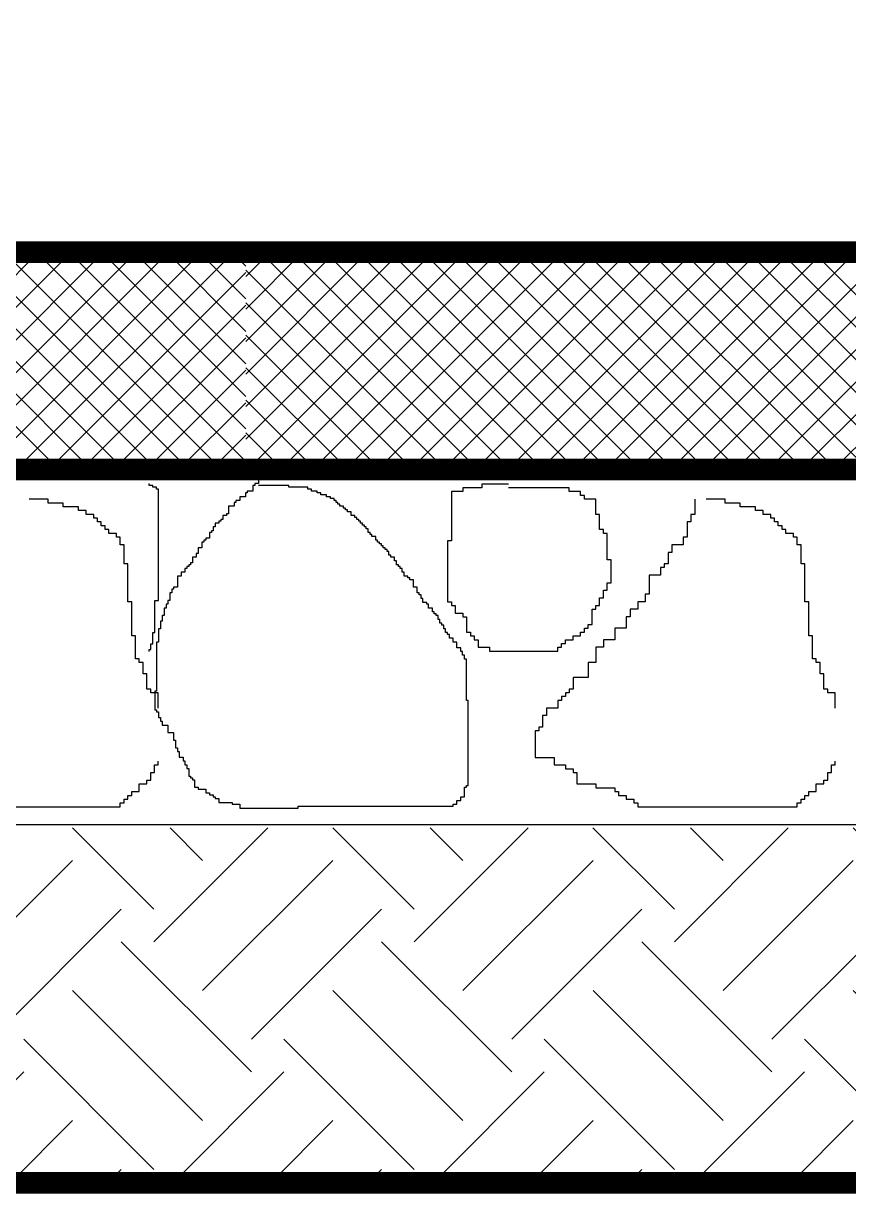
# Model space of a CAD drawing. Extents: x 250879 to 348495, y -51522 to -9360.
# Drawn here: x 280888.1 to 281002, y -30426.9 to -30265.4 of the extents above; entities that cross this region are included whole.
import ezdxf

# ---------------------------------------------------------------- set-up
doc = ezdxf.new("R2010")
doc.units = 0
doc.layers.add('AXIS', color=1, linetype='CONTINUOUS')
doc.layers.add('WALL', color=7, linetype='CONTINUOUS')
doc.layers.add('int fram for glaz& landscap obj.', color=252, linetype='CONTINUOUS', lineweight=15)
doc.layers.add('VIS', color=8, linetype='CONTINUOUS', lineweight=18)

msp = doc.modelspace()

# ---------------------------------------------------------------- hatches: boundary and pattern name
at = {"layer": 'AXIS'}
h = msp.add_hatch(dxfattribs=at)
h.set_pattern_fill('ANSI37', color=256, style=0)
h.set_pattern_definition([(45, (10887.426, 0), (-2.24506403, 2.24506403), []), (135, (10887.426, 0), (-2.24506403, -2.24506403), [])])
h.paths.add_polyline_path([(280905.42095, -29687.00774), (280869.5634, -29687.00774), (280869.5634, -29691.00774), (280839.5634, -29691.00774), (280839.5634, -29708.00774), (280809.5634, -29708.00774), (280809.5634, -29725.00774), (280779.5634, -29725.00774), (280779.5634, -29742.00774), (280749.5634, -29742.00774), (280749.5634, -29753.92907), (280785.19062, -29753.92907)])
h.paths.add_polyline_path([(280772.47313, -29761.00774), (280752.47313, -29761.00774), (280752.47313, -29977.00774), (280772.47313, -29977.00774)])
h.paths.add_polyline_path([(280772.47313, -29977.00774), (280752.47313, -29977.00774), (280752.47313, -30007.00774), (280772.47313, -30007.00774)])
h.paths.add_polyline_path([(280772.47313, -30007.00774), (280752.47313, -30007.00774), (280752.47313, -30297.00774), (280772.47313, -30297.00774)])
h.paths.add_polyline_path([(280918.80191, -30297.00774), (280752.47313, -30297.00774), (280752.47313, -30327.00774), (280918.80191, -30327.00774)])
h = msp.add_hatch(dxfattribs=at)
h.set_pattern_fill('ANSI37', color=256, style=0)
h.set_pattern_definition([(45, (10887.426, -3880), (-2.24506403, 2.24506403), []), (135, (10887.426, -3880), (-2.24506403, -2.24506403), [])])
h.paths.add_polyline_path([(280918.80191, -30297.00774), (280918.80191, -30327.00774), (283913.00858, -30327.00774), (283913.00858, -30297.00774)])
at = {"layer": 'int fram for glaz& landscap obj.'}
h = msp.add_hatch(dxfattribs=at)
h.set_pattern_fill('EARTH', color=256, scale=4, angle=45, style=0)
h.set_pattern_definition([(45, (-4472.986, -9786.993), (4e-15, 35.9210245), [25.4, -25.4]), (45, (-4479.72, -9780.258), (4e-15, 35.9210245), [25.4, -25.4]), (45, (-4486.456, -9773.523), (4e-15, 35.9210245), [25.4, -25.4]), (135, (-4486.456, -9769.033), (-35.9210245, 4e-15), [25.4, -25.4]), (135, (-4479.72, -9762.297), (-35.9210245, 4e-15), [25.4, -25.4]), (135, (-4472.986, -9755.562), (-35.9210245, 4e-15), [25.4, -25.4])])
h.paths.add_polyline_path([(281359.1188, -30376.4393), (280918.64192, -30376.4393), (280918.64192, -30425.43117), (281359.1188, -30425.43117)])
h.paths.add_polyline_path([(281696.70956, -30425.43117), (281696.70956, -30376.4393), (281359.1188, -30376.4393), (281359.1188, -30425.43117)])
edge = h.paths.add_edge_path()
edge.add_line((280702.69282, -30326.4393), (280726.23014, -30425.43117))
edge.add_line((280726.23014, -30425.43117), (280918.64192, -30425.43117))
edge.add_line((280918.64192, -30425.43117), (280918.64192, -30376.4393))
edge.add_line((280918.64192, -30376.4393), (280768.64192, -30376.4393))
edge.add_line((280768.64192, -30376.4393), (280768.64192, -30408.49508))
edge.add_line((280768.64192, -30408.49508), (280748.64192, -30408.49508))
edge.add_line((280748.64192, -30408.49508), (280748.64192, -30345.52763))
edge.add_arc((280733.05095, -30345.52763), 15.59098, -344.7979301, 0, ccw=False)
edge.add_line((280748.09635, -30341.4393), (280748.64192, -30341.4393))
edge.add_line((280748.64192, -30341.4393), (280748.64192, -30326.4393))
edge.add_line((280748.64192, -30326.4393), (280702.69282, -30326.4393))

# ---------------------------------------------------------------- linework, layer by layer
at = {"layer": 'VIS', "ltscale": 0.0001}
msp.add_line((280450.27447, -30297.00774), (284658.39662, -30297.00774), dxfattribs=at)
at = {"layer": 'WALL', "linetype": 'Continuous'}
for p, q in [((280921.34835, -30328.40736), (280920.5663, -30328.40736)), ((280920.5663, -30328.40736), (280920.5663, -30328.9283)), ((280921.87035, -30328.14689), (280921.34835, -30328.14689)), ((280921.34835, -30328.14689), (280921.34835, -30328.40736)), ((280905.4454, -30329.18877), (280905.4454, -30328.9283)), ((280905.96645, -30329.18877), (280905.4454, -30329.18877)), ((280905.96645, -30329.44924), (280905.96645, -30329.18877)), ((280906.48845, -30329.44924), (280905.96645, -30329.44924)), ((280906.48845, -30329.70971), (280906.48845, -30329.44924)), ((280906.74946, -30329.70971), (280906.48845, -30329.70971)), ((280906.74946, -30345.07498), (280906.74946, -30329.70971)), ((280919.0022, -30330.23016), (280918.7412, -30330.23016)), ((280918.7412, -30330.23016), (280918.7412, -30330.7511)), ((280919.78425, -30329.97018), (280919.0022, -30329.97018)), ((280919.0022, -30329.97018), (280919.0022, -30330.23016)), ((280920.04525, -30329.18877), (280919.78425, -30329.18877)), ((280919.78425, -30329.18877), (280919.78425, -30329.97018)), ((280920.5663, -30328.9283), (280920.04525, -30328.9283)), ((280920.04525, -30328.9283), (280920.04525, -30329.18877)), ((280924.73755, -30329.18877), (280920.5663, -30329.18877)), ((280924.73755, -30329.44924), (280924.73755, -30329.18877)), ((280927.3447, -30329.44924), (280924.73755, -30329.44924)), ((280927.3447, -30329.70971), (280927.3447, -30329.44924)), ((280927.8667, -30329.70971), (280927.3447, -30329.70971)), ((280927.8667, -30329.97018), (280927.8667, -30329.70971)), ((280928.64875, -30329.97018), (280927.8667, -30329.97018)), ((280928.64875, -30330.23016), (280928.64875, -30329.97018)), ((280929.1698, -30330.23016), (280928.64875, -30330.23016)), ((280929.1698, -30330.49063), (280929.1698, -30330.23016)), ((280929.95185, -30330.49063), (280929.1698, -30330.49063)), ((280929.95185, -30330.7511), (280929.95185, -30330.49063)), ((280948.75557, -30330.04197), (280947.18092, -30330.04197)), ((280947.18092, -30330.04197), (280947.18092, -30336.85443)), ((280951.37808, -30329.51763), (280948.75557, -30329.51763)), ((280948.75557, -30329.51763), (280948.75557, -30330.04197)), ((280955.05035, -30328.99378), (280951.37808, -30328.99378)), ((280951.37808, -30328.99378), (280951.37808, -30329.51763)), ((280963.4437, -30329.51763), (280955.05035, -30329.51763)), ((280963.4437, -30330.04197), (280963.4437, -30329.51763)), ((280965.0174, -30330.04197), (280963.4437, -30330.04197)), ((280965.0174, -30330.56582), (280965.0174, -30330.04197)), ((280891.5108, -30331.08966), (280888.88734, -30331.08966)), ((280891.5108, -30331.614), (280891.5108, -30331.08966)), ((280893.60938, -30331.614), (280891.5108, -30331.614)), ((280893.60938, -30332.13785), (280893.60938, -30331.614)), ((280917.1771, -30332.05345), (280916.39505, -30332.05345)), ((280916.39505, -30332.05345), (280916.39505, -30333.09533)), ((280917.4381, -30331.53251), (280917.1771, -30331.53251)), ((280917.1771, -30331.53251), (280917.1771, -30332.05345)), ((280917.95915, -30331.27204), (280917.4381, -30331.27204)), ((280917.4381, -30331.27204), (280917.4381, -30331.53251)), ((280918.7412, -30330.7511), (280917.95915, -30330.7511)), ((280917.95915, -30330.7511), (280917.95915, -30331.27204)), ((280930.47385, -30330.7511), (280929.95185, -30330.7511)), ((280930.47385, -30331.01157), (280930.47385, -30330.7511)), ((280930.9949, -30331.01157), (280930.47385, -30331.01157)), ((280930.9949, -30331.27204), (280930.9949, -30331.01157)), ((280931.2559, -30331.27204), (280930.9949, -30331.27204)), ((280931.2559, -30331.53251), (280931.2559, -30331.27204)), ((280931.51691, -30331.53251), (280931.2559, -30331.53251)), ((280931.51691, -30331.79298), (280931.51691, -30331.53251)), ((280931.77695, -30331.79298), (280931.51691, -30331.79298)), ((280931.77695, -30332.05345), (280931.77695, -30331.79298)), ((280932.29896, -30332.05345), (280931.77695, -30332.05345)), ((280932.29896, -30332.31392), (280932.29896, -30332.05345)), ((280965.54228, -30330.56582), (280965.0174, -30330.56582)), ((280965.54228, -30331.08966), (280965.54228, -30330.56582)), ((280967.11598, -30331.08966), (280965.54228, -30331.08966)), ((280967.11598, -30333.18603), (280967.11598, -30331.08966)), ((280980.7553, -30331.08966), (280980.7553, -30333.18603)), ((280984.95246, -30331.08966), (280982.32899, -30331.08966)), ((280984.95246, -30331.614), (280984.95246, -30331.08966)), ((280987.05103, -30331.614), (280984.95246, -30331.614)), ((280987.05103, -30332.13785), (280987.05103, -30331.614)), ((280895.70796, -30332.13785), (280893.60938, -30332.13785)), ((280895.70796, -30332.66218), (280895.70796, -30332.13785)), ((280896.75677, -30332.66218), (280895.70796, -30332.66218)), ((280896.75677, -30333.18603), (280896.75677, -30332.66218)), ((280897.80557, -30333.18603), (280896.75677, -30333.18603)), ((280897.80557, -30333.70988), (280897.80557, -30333.18603)), ((280898.33046, -30333.70988), (280897.80557, -30333.70988)), ((280898.33046, -30334.23422), (280898.33046, -30333.70988)), ((280916.13501, -30333.3558), (280915.613, -30333.3558)), ((280915.613, -30333.3558), (280915.613, -30333.87625)), ((280916.39505, -30333.09533), (280916.13501, -30333.09533)), ((280916.13501, -30333.09533), (280916.13501, -30333.3558)), ((280932.559, -30332.31392), (280932.29896, -30332.31392)), ((280932.559, -30332.57439), (280932.559, -30332.31392)), ((280932.82, -30332.57439), (280932.559, -30332.57439)), ((280932.82, -30332.83486), (280932.82, -30332.57439)), ((280933.34105, -30332.83486), (280932.82, -30332.83486)), ((280933.34105, -30333.3558), (280933.34105, -30332.83486)), ((280933.86305, -30333.3558), (280933.34105, -30333.3558)), ((280933.86305, -30333.61578), (280933.86305, -30333.3558)), ((280934.12406, -30333.61578), (280933.86305, -30333.61578)), ((280934.12406, -30333.87625), (280934.12406, -30333.61578)), ((280967.64086, -30333.18603), (280967.11598, -30333.18603)), ((280967.64086, -30335.2824), (280967.64086, -30333.18603)), ((280980.7553, -30333.18603), (280980.23137, -30333.18603)), ((280980.23137, -30333.18603), (280980.23137, -30334.23422)), ((280989.14961, -30332.13785), (280987.05103, -30332.13785)), ((280989.14961, -30332.66218), (280989.14961, -30332.13785)), ((280990.19842, -30332.66218), (280989.14961, -30332.66218)), ((280990.19842, -30333.18603), (280990.19842, -30332.66218)), ((280991.24723, -30333.18603), (280990.19842, -30333.18603)), ((280991.24723, -30333.70988), (280991.24723, -30333.18603)), ((280991.77212, -30333.70988), (280991.24723, -30333.70988)), ((280991.77212, -30334.23422), (280991.77212, -30333.70988)), ((280898.85534, -30334.23422), (280898.33046, -30334.23422)), ((280898.85534, -30334.75806), (280898.85534, -30334.23422)), ((280899.37927, -30334.75806), (280898.85534, -30334.75806)), ((280899.37927, -30335.2824), (280899.37927, -30334.75806)), ((280899.90415, -30335.2824), (280899.37927, -30335.2824)), ((280899.90415, -30335.80625), (280899.90415, -30335.2824)), ((280914.56995, -30334.91813), (280914.3099, -30334.91813)), ((280914.3099, -30334.91813), (280914.3099, -30335.43907)), ((280915.09195, -30334.39719), (280914.56995, -30334.39719)), ((280914.56995, -30334.39719), (280914.56995, -30334.91813)), ((280915.352, -30334.13672), (280915.09195, -30334.13672)), ((280915.09195, -30334.13672), (280915.09195, -30334.39719)), ((280915.613, -30333.87625), (280915.352, -30333.87625)), ((280915.352, -30333.87625), (280915.352, -30334.13672)), ((280934.3841, -30333.87625), (280934.12406, -30333.87625)), ((280934.3841, -30334.13672), (280934.3841, -30333.87625)), ((280934.6451, -30334.13672), (280934.3841, -30334.13672)), ((280934.6451, -30334.39719), (280934.6451, -30334.13672)), ((280934.90611, -30334.39719), (280934.6451, -30334.39719)), ((280934.90611, -30334.65766), (280934.90611, -30334.39719)), ((280935.16615, -30334.65766), (280934.90611, -30334.65766)), ((280935.16615, -30334.91813), (280935.16615, -30334.65766)), ((280935.42715, -30334.91813), (280935.16615, -30334.91813)), ((280935.42715, -30335.1786), (280935.42715, -30334.91813)), ((280935.68815, -30335.1786), (280935.42715, -30335.1786)), ((280935.68815, -30335.69954), (280935.68815, -30335.1786)), ((280968.16575, -30335.2824), (280967.64086, -30335.2824)), ((280968.16575, -30335.80625), (280968.16575, -30335.2824)), ((280980.23137, -30334.23422), (280979.70649, -30334.23422)), ((280979.70649, -30334.23422), (280979.70649, -30336.3301)), ((280992.297, -30334.23422), (280991.77212, -30334.23422)), ((280992.297, -30334.75806), (280992.297, -30334.23422)), ((280992.82093, -30334.75806), (280992.297, -30334.75806)), ((280992.82093, -30335.2824), (280992.82093, -30334.75806)), ((280993.34581, -30335.2824), (280992.82093, -30335.2824)), ((280993.34581, -30335.80625), (280993.34581, -30335.2824)), ((280900.95392, -30335.80625), (280899.90415, -30335.80625)), ((280900.95392, -30336.3301), (280900.95392, -30335.80625)), ((280901.47785, -30336.3301), (280900.95392, -30336.3301)), ((280901.47785, -30337.37828), (280901.47785, -30336.3301)), ((280913.26685, -30336.74142), (280913.00585, -30336.74142)), ((280913.00585, -30336.74142), (280913.00585, -30337.0014)), ((280913.7879, -30336.48095), (280913.26685, -30336.48095)), ((280913.26685, -30336.48095), (280913.26685, -30336.74142)), ((280914.0489, -30335.69954), (280913.7879, -30335.69954)), ((280913.7879, -30335.69954), (280913.7879, -30336.48095)), ((280914.3099, -30335.43907), (280914.0489, -30335.43907)), ((280914.0489, -30335.43907), (280914.0489, -30335.69954)), ((280935.9482, -30335.69954), (280935.68815, -30335.69954)), ((280935.9482, -30335.96001), (280935.9482, -30335.69954)), ((280936.2092, -30335.96001), (280935.9482, -30335.96001)), ((280936.2092, -30336.22048), (280936.2092, -30335.96001)), ((280936.73025, -30336.22048), (280936.2092, -30336.22048)), ((280936.73025, -30336.74142), (280936.73025, -30336.22048)), ((280936.99125, -30336.74142), (280936.73025, -30336.74142)), ((280936.99125, -30337.0014), (280936.99125, -30336.74142)), ((280947.18092, -30336.85443), (280946.65699, -30336.85443)), ((280946.65699, -30336.85443), (280946.65699, -30345.23893)), ((280968.68967, -30335.80625), (280968.16575, -30335.80625)), ((280968.68967, -30339.47465), (280968.68967, -30335.80625)), ((280979.70649, -30336.3301), (280979.1816, -30336.3301)), ((280979.1816, -30336.3301), (280979.1816, -30337.37828)), ((280994.39558, -30335.80625), (280993.34581, -30335.80625)), ((280994.39558, -30336.3301), (280994.39558, -30335.80625)), ((280994.91951, -30336.3301), (280994.39558, -30336.3301)), ((280994.91951, -30337.37828), (280994.91951, -30336.3301)), ((280902.00273, -30337.37828), (280901.47785, -30337.37828)), ((280902.00273, -30339.9985), (280902.00273, -30337.37828)), ((280912.2238, -30338.56422), (280911.9628, -30338.56422)), ((280911.9628, -30338.56422), (280911.9628, -30339.08516)), ((280912.74485, -30337.78281), (280912.2238, -30337.78281)), ((280912.2238, -30337.78281), (280912.2238, -30338.56422)), ((280913.00585, -30337.0014), (280912.74485, -30337.0014)), ((280912.74485, -30337.0014), (280912.74485, -30337.78281)), ((280937.25225, -30337.0014), (280936.99125, -30337.0014)), ((280937.25225, -30337.26187), (280937.25225, -30337.0014)), ((280937.51326, -30337.26187), (280937.25225, -30337.26187)), ((280937.51326, -30337.52234), (280937.51326, -30337.26187)), ((280937.7733, -30337.52234), (280937.51326, -30337.52234)), ((280937.7733, -30337.78281), (280937.7733, -30337.52234)), ((280938.0343, -30337.78281), (280937.7733, -30337.78281)), ((280938.0343, -30338.04328), (280938.0343, -30337.78281)), ((280938.29531, -30338.04328), (280938.0343, -30338.04328)), ((280938.29531, -30338.30375), (280938.29531, -30338.04328)), ((280938.55535, -30338.30375), (280938.29531, -30338.30375)), ((280938.55535, -30338.82469), (280938.55535, -30338.30375)), ((280977.60791, -30338.42646), (280977.08303, -30338.42646)), ((280977.08303, -30338.42646), (280977.08303, -30339.9985)), ((280979.1816, -30337.37828), (280977.60791, -30337.37828)), ((280977.60791, -30337.37828), (280977.60791, -30338.42646)), ((280995.44439, -30337.37828), (280994.91951, -30337.37828)), ((280995.44439, -30339.9985), (280995.44439, -30337.37828)), ((280902.52762, -30339.9985), (280902.00273, -30339.9985)), ((280902.52762, -30345.23893), (280902.52762, -30339.9985)), ((280911.18075, -30340.12703), (280910.92071, -30340.12703)), ((280910.92071, -30340.12703), (280910.92071, -30340.38702)), ((280911.44175, -30339.86656), (280911.18075, -30339.86656)), ((280911.18075, -30339.86656), (280911.18075, -30340.12703)), ((280911.9628, -30339.08516), (280911.44175, -30339.08516)), ((280911.44175, -30339.08516), (280911.44175, -30339.86656)), ((280938.81635, -30338.82469), (280938.55535, -30338.82469)), ((280938.81635, -30339.08516), (280938.81635, -30338.82469)), ((280939.3374, -30339.08516), (280938.81635, -30339.08516)), ((280939.3374, -30339.6061), (280939.3374, -30339.08516)), ((280939.5984, -30339.6061), (280939.3374, -30339.6061)), ((280939.5984, -30340.12703), (280939.5984, -30339.6061)), ((280939.8594, -30340.12703), (280939.5984, -30340.12703)), ((280939.8594, -30340.38702), (280939.8594, -30340.12703)), ((280969.21456, -30339.47465), (280968.68967, -30339.47465)), ((280969.21456, -30342.61871), (280969.21456, -30339.47465)), ((280977.08303, -30339.9985), (280976.5591, -30339.9985)), ((280976.5591, -30339.9985), (280976.5591, -30340.52235)), ((280995.96927, -30339.9985), (280995.44439, -30339.9985)), ((280995.96927, -30345.23893), (280995.96927, -30339.9985)), ((280909.87765, -30341.68937), (280909.35565, -30341.68937)), ((280909.35565, -30341.68937), (280909.35565, -30343.25218)), ((280910.3987, -30341.16843), (280909.87765, -30341.16843)), ((280909.87765, -30341.16843), (280909.87765, -30341.68937)), ((280910.6597, -30340.64749), (280910.3987, -30340.64749)), ((280910.3987, -30340.64749), (280910.3987, -30341.16843)), ((280910.92071, -30340.38702), (280910.6597, -30340.38702)), ((280910.6597, -30340.38702), (280910.6597, -30340.64749)), ((280940.12041, -30340.38702), (280939.8594, -30340.38702)), ((280940.12041, -30340.64749), (280940.12041, -30340.38702)), ((280940.38045, -30340.64749), (280940.12041, -30340.64749)), ((280940.38045, -30341.16843), (280940.38045, -30340.64749)), ((280940.64145, -30341.16843), (280940.38045, -30341.16843)), ((280940.64145, -30341.68937), (280940.64145, -30341.16843)), ((280941.1625, -30341.68937), (280940.64145, -30341.68937)), ((280941.1625, -30341.94984), (280941.1625, -30341.68937)), ((280976.03422, -30341.57053), (280974.46052, -30341.57053)), ((280974.46052, -30341.57053), (280974.46052, -30344.19075)), ((280976.5591, -30340.52235), (280976.03422, -30340.52235)), ((280976.03422, -30340.52235), (280976.03422, -30341.57053)), ((280909.35565, -30343.25218), (280908.8346, -30343.25218)), ((280908.8346, -30343.25218), (280908.8346, -30343.51265)), ((280941.4235, -30341.94984), (280941.1625, -30341.94984)), ((280941.4235, -30342.2103), (280941.4235, -30341.94984)), ((280941.94455, -30342.2103), (280941.4235, -30342.2103)), ((280941.94455, -30343.25218), (280941.94455, -30342.2103)), ((280942.46655, -30343.25218), (280941.94455, -30343.25218)), ((280942.46655, -30344.03311), (280942.46655, -30343.25218)), ((280968.68967, -30343.6669), (280968.68967, -30342.61871)), ((280968.68967, -30342.61871), (280969.21456, -30342.61871)), ((280908.5736, -30344.03311), (280908.31355, -30344.03311)), ((280908.31355, -30344.03311), (280908.31355, -30345.07498)), ((280908.8346, -30343.51265), (280908.5736, -30343.51265)), ((280908.5736, -30343.51265), (280908.5736, -30344.03311)), ((280942.7266, -30344.03311), (280942.46655, -30344.03311)), ((280942.7266, -30344.29358), (280942.7266, -30344.03311)), ((280942.9876, -30344.29358), (280942.7266, -30344.29358)), ((280942.9876, -30344.81451), (280942.9876, -30344.29358)), ((280943.2486, -30344.81451), (280942.9876, -30344.81451)), ((280943.2486, -30345.33545), (280943.2486, -30344.81451)), ((280967.64086, -30345.76278), (280967.64086, -30344.7146)), ((280967.64086, -30344.7146), (280968.16575, -30344.7146)), ((280968.16575, -30344.7146), (280968.16575, -30343.6669)), ((280968.16575, -30343.6669), (280968.68967, -30343.6669)), ((280974.46052, -30344.19075), (280973.93564, -30344.19075)), ((280973.93564, -30344.19075), (280973.93564, -30345.23893)), ((280903.05154, -30345.23893), (280902.52762, -30345.23893)), ((280903.05154, -30349.95503), (280903.05154, -30345.23893)), ((280906.22745, -30349.50248), (280906.22745, -30345.07498)), ((280906.22745, -30345.07498), (280906.74946, -30345.07498)), ((280907.79155, -30346.11686), (280907.53151, -30346.11686)), ((280907.53151, -30346.11686), (280907.53151, -30347.15825)), ((280908.05255, -30345.59592), (280907.79155, -30345.59592)), ((280907.79155, -30345.59592), (280907.79155, -30346.11686)), ((280908.31355, -30345.07498), (280908.05255, -30345.07498)), ((280908.05255, -30345.07498), (280908.05255, -30345.59592)), ((280943.76965, -30345.33545), (280943.2486, -30345.33545)), ((280943.76965, -30345.59592), (280943.76965, -30345.33545)), ((280944.03065, -30345.59592), (280943.76965, -30345.59592)), ((280944.03065, -30346.11686), (280944.03065, -30345.59592)), ((280944.5517, -30346.11686), (280944.03065, -30346.11686)), ((280944.5517, -30346.6378), (280944.5517, -30346.11686)), ((280944.8127, -30346.6378), (280944.5517, -30346.6378)), ((280944.8127, -30346.89779), (280944.8127, -30346.6378)), ((280946.65699, -30345.23893), (280947.18092, -30345.23893)), ((280947.18092, -30345.23893), (280947.18092, -30345.76278)), ((280947.18092, -30345.76278), (280947.7058, -30345.76278)), ((280947.7058, -30345.76278), (280947.7058, -30346.81096)), ((280966.59109, -30348.38299), (280966.59109, -30346.28711)), ((280966.59109, -30346.28711), (280967.11598, -30346.28711)), ((280967.11598, -30346.28711), (280967.11598, -30345.76278)), ((280967.11598, -30345.76278), (280967.64086, -30345.76278)), ((280972.88683, -30346.28711), (280971.83706, -30346.28711)), ((280971.83706, -30346.28711), (280971.83706, -30347.33481)), ((280973.93564, -30345.23893), (280972.88683, -30345.23893)), ((280972.88683, -30345.23893), (280972.88683, -30346.28711)), ((280996.4932, -30345.23893), (280995.96927, -30345.23893)), ((280996.4932, -30349.95503), (280996.4932, -30345.23893)), ((280907.2705, -30347.93966), (280907.0095, -30347.93966)), ((280907.0095, -30347.93966), (280907.0095, -30348.98154)), ((280907.53151, -30347.15825), (280907.2705, -30347.15825)), ((280907.2705, -30347.15825), (280907.2705, -30347.93966)), ((280945.0737, -30346.89779), (280944.8127, -30346.89779)), ((280945.0737, -30347.15825), (280945.0737, -30346.89779)), ((280945.33375, -30347.15825), (280945.0737, -30347.15825)), ((280945.33375, -30347.67919), (280945.33375, -30347.15825)), ((280945.59475, -30347.67919), (280945.33375, -30347.67919)), ((280945.59475, -30348.20013), (280945.59475, -30347.67919)), ((280945.85575, -30348.20013), (280945.59475, -30348.20013)), ((280945.85575, -30348.4606), (280945.85575, -30348.20013)), ((280947.7058, -30346.81096), (280948.75557, -30346.81096)), ((280948.75557, -30346.81096), (280948.75557, -30347.33481)), ((280948.75557, -30347.33481), (280949.2795, -30347.33481)), ((280949.2795, -30347.33481), (280949.2795, -30349.43118)), ((280971.83706, -30347.33481), (280971.31313, -30347.33481)), ((280971.31313, -30347.33481), (280971.31313, -30348.90733)), ((280905.96645, -30351.06481), (280905.96645, -30349.50248)), ((280905.96645, -30349.50248), (280906.22745, -30349.50248)), ((280907.0095, -30348.98154), (280906.74946, -30348.98154)), ((280906.74946, -30348.98154), (280906.74946, -30350.80434)), ((280946.11676, -30348.4606), (280945.85575, -30348.4606)), ((280946.11676, -30348.98154), (280946.11676, -30348.4606)), ((280946.3768, -30348.98154), (280946.11676, -30348.98154)), ((280946.3768, -30349.50248), (280946.3768, -30348.98154)), ((280946.6378, -30349.50248), (280946.3768, -30349.50248)), ((280946.6378, -30349.76295), (280946.6378, -30349.50248)), ((280946.89881, -30349.76295), (280946.6378, -30349.76295)), ((280946.89881, -30350.2834), (280946.89881, -30349.76295)), ((280949.2795, -30349.43118), (280949.80438, -30349.43118)), ((280949.80438, -30349.43118), (280949.80438, -30349.95503)), ((280965.0174, -30349.95503), (280965.0174, -30349.43118)), ((280965.0174, -30349.43118), (280965.54228, -30349.43118)), ((280965.54228, -30349.43118), (280965.54228, -30348.90733)), ((280965.54228, -30348.90733), (280966.06717, -30348.90733)), ((280966.06717, -30348.90733), (280966.06717, -30348.38299)), ((280966.06717, -30348.38299), (280966.59109, -30348.38299)), ((280971.31313, -30348.90733), (280969.73944, -30348.90733)), ((280969.73944, -30348.90733), (280969.73944, -30350.47936)), ((280903.57643, -30349.95503), (280903.05154, -30349.95503)), ((280903.57643, -30353.09958), (280903.57643, -30349.95503)), ((280905.7064, -30351.84622), (280905.7064, -30351.06481)), ((280905.7064, -30351.06481), (280905.96645, -30351.06481)), ((280906.74946, -30350.80434), (280906.48845, -30350.80434)), ((280906.48845, -30350.80434), (280906.48845, -30357.57558)), ((280947.41985, -30350.2834), (280946.89881, -30350.2834)), ((280947.41985, -30350.80434), (280947.41985, -30350.2834)), ((280947.9409, -30350.80434), (280947.41985, -30350.80434)), ((280947.9409, -30351.58575), (280947.9409, -30350.80434)), ((280949.80438, -30349.95503), (280950.32927, -30349.95503)), ((280950.32927, -30349.95503), (280950.32927, -30350.47936)), ((280950.32927, -30350.47936), (280950.85319, -30350.47936)), ((280950.85319, -30350.47936), (280950.85319, -30351.52706)), ((280962.39489, -30351.52706), (280962.39489, -30351.00321)), ((280962.39489, -30351.00321), (280962.91978, -30351.00321)), ((280962.91978, -30351.00321), (280962.91978, -30350.47936)), ((280962.91978, -30350.47936), (280963.96859, -30350.47936)), ((280963.96859, -30350.47936), (280963.96859, -30349.95503)), ((280963.96859, -30349.95503), (280965.0174, -30349.95503)), ((280969.73944, -30350.47936), (280968.16575, -30350.47936)), ((280968.16575, -30350.47936), (280968.16575, -30351.52706)), ((280997.01808, -30349.95503), (280996.4932, -30349.95503)), ((280997.01808, -30353.09958), (280997.01808, -30349.95503)), ((280904.10131, -30353.09958), (280903.57643, -30353.09958)), ((280904.10131, -30353.62343), (280904.10131, -30353.09958)), ((280905.4454, -30352.10669), (280905.4454, -30351.84622)), ((280905.4454, -30351.84622), (280905.7064, -30351.84622)), ((280948.4629, -30351.58575), (280947.9409, -30351.58575)), ((280948.4629, -30352.10669), (280948.4629, -30351.58575)), ((280948.72295, -30352.10669), (280948.4629, -30352.10669)), ((280948.72295, -30352.62763), (280948.72295, -30352.10669)), ((280948.98395, -30352.62763), (280948.72295, -30352.62763)), ((280948.98395, -30353.14857), (280948.98395, -30352.62763)), ((280950.85319, -30351.52706), (280952.42785, -30351.52706)), ((280952.42785, -30351.52706), (280952.42785, -30352.05139)), ((280952.42785, -30352.05139), (280961.87001, -30352.05139)), ((280961.87001, -30352.05139), (280961.87001, -30351.52706)), ((280961.87001, -30351.52706), (280962.39489, -30351.52706)), ((280968.16575, -30351.52706), (280967.11598, -30351.52706)), ((280967.11598, -30351.52706), (280967.11598, -30353.62343)), ((280997.54297, -30353.09958), (280997.01808, -30353.09958)), ((280997.54297, -30353.62343), (280997.54297, -30353.09958)), ((280904.62524, -30353.62343), (280904.10131, -30353.62343)), ((280904.62524, -30355.19546), (280904.62524, -30353.62343)), ((280949.24495, -30353.14857), (280948.98395, -30353.14857)), ((280949.24495, -30358.87793), (280949.24495, -30353.14857)), ((280967.11598, -30353.62343), (280966.06717, -30353.62343)), ((280966.06717, -30353.62343), (280966.06717, -30355.71979)), ((280998.06689, -30353.62343), (280997.54297, -30353.62343)), ((280998.06689, -30355.19546), (280998.06689, -30353.62343)), ((280905.15012, -30355.19546), (280904.62524, -30355.19546)), ((280905.15012, -30357.29183), (280905.15012, -30355.19546)), ((280966.06717, -30355.71979), (280963.96859, -30355.71979)), ((280963.96859, -30355.71979), (280963.96859, -30357.29183)), ((280998.59178, -30355.19546), (280998.06689, -30355.19546)), ((280998.59178, -30357.29183), (280998.59178, -30355.19546)), ((280905.675, -30357.29183), (280905.15012, -30357.29183)), ((280905.675, -30357.81568), (280905.675, -30357.29183)), ((280906.72381, -30357.81568), (280905.675, -30357.81568)), ((280906.48845, -30357.57558), (280906.22745, -30357.57558)), ((280906.22745, -30357.57558), (280906.22745, -30360.18027)), ((280906.72381, -30359.91204), (280906.72381, -30357.81568)), ((280963.4437, -30357.81568), (280962.91978, -30357.81568)), ((280962.91978, -30357.81568), (280962.91978, -30358.33953)), ((280963.96859, -30357.29183), (280963.4437, -30357.29183)), ((280963.4437, -30357.29183), (280963.4437, -30357.81568)), ((280999.11666, -30357.29183), (280998.59178, -30357.29183)), ((280999.11666, -30357.81568), (280999.11666, -30357.29183)), ((281000.16547, -30357.81568), (280999.11666, -30357.81568)), ((281000.16547, -30359.91204), (281000.16547, -30357.81568)), ((280949.50596, -30358.87793), (280949.24495, -30358.87793)), ((280949.50596, -30370.59711), (280949.50596, -30358.87793)), ((280962.39489, -30358.86386), (280961.87001, -30358.86386)), ((280961.87001, -30358.86386), (280961.87001, -30359.91204)), ((280962.91978, -30358.33953), (280962.39489, -30358.33953)), ((280962.39489, -30358.33953), (280962.39489, -30358.86386)), ((280906.22745, -30360.18027), (280906.48845, -30360.18027)), ((280906.48845, -30360.18027), (280906.48845, -30360.44026)), ((280906.48845, -30360.44026), (280906.74946, -30360.44026)), ((280906.74946, -30360.44026), (280906.74946, -30361.22167)), ((280960.29632, -30360.95974), (280959.77143, -30360.95974)), ((280959.77143, -30360.95974), (280959.77143, -30362.53226)), ((280961.87001, -30359.91204), (280960.29632, -30359.91204)), ((280960.29632, -30359.91204), (280960.29632, -30360.95974)), ((280906.74946, -30361.22167), (280907.0095, -30361.22167)), ((280907.0095, -30361.22167), (280907.0095, -30361.74261)), ((280907.0095, -30361.74261), (280907.2705, -30361.74261)), ((280907.2705, -30361.74261), (280907.2705, -30362.26354)), ((280907.2705, -30362.26354), (280908.05255, -30362.26354)), ((280908.05255, -30362.26354), (280908.05255, -30363.30542)), ((280959.77143, -30362.53226), (280959.24751, -30362.53226)), ((280959.24751, -30362.53226), (280959.24751, -30363.05611)), ((280908.05255, -30363.30542), (280908.8346, -30363.30542)), ((280908.8346, -30363.30542), (280908.8346, -30364.34681)), ((280908.8346, -30364.34681), (280909.0956, -30364.34681)), ((280909.0956, -30364.34681), (280909.0956, -30365.38869)), ((280959.24751, -30363.05611), (280958.72262, -30363.05611)), ((280958.72262, -30363.05611), (280958.72262, -30366.72451)), ((280909.0956, -30365.38869), (280909.35565, -30365.38869)), ((280909.35565, -30365.38869), (280909.35565, -30365.90963)), ((280909.35565, -30365.90963), (280909.61665, -30365.90963)), ((280909.61665, -30365.90963), (280909.61665, -30366.69104)), ((280906.72381, -30367.77221), (280906.72381, -30367.24836)), ((280909.61665, -30366.69104), (280910.13866, -30366.69104)), ((280910.13866, -30366.69104), (280910.13866, -30367.21149)), ((280910.13866, -30367.21149), (280910.3987, -30367.21149)), ((280910.3987, -30367.21149), (280910.3987, -30367.73243)), ((280958.72262, -30366.72451), (280961.34513, -30366.72451)), ((280961.34513, -30366.72451), (280961.34513, -30367.77221)), ((281000.16547, -30367.77221), (281000.16547, -30367.24836)), ((280905.675, -30369.86857), (280905.675, -30368.82039)), ((280905.675, -30368.82039), (280906.19989, -30368.82039)), ((280906.19989, -30368.82039), (280906.19989, -30367.77221)), ((280906.19989, -30367.77221), (280906.72381, -30367.77221)), ((280910.3987, -30367.73243), (280910.6597, -30367.73243)), ((280910.6597, -30367.73243), (280910.6597, -30368.25337)), ((280910.6597, -30368.25337), (280910.92071, -30368.25337)), ((280910.92071, -30368.25337), (280910.92071, -30369.29525)), ((280961.34513, -30367.77221), (280962.91978, -30367.77221)), ((280962.91978, -30367.77221), (280962.91978, -30368.29654)), ((280962.91978, -30368.29654), (280963.96859, -30368.29654)), ((280963.96859, -30368.29654), (280963.96859, -30368.82039)), ((280963.96859, -30368.82039), (280964.49347, -30368.82039)), ((280964.49347, -30368.82039), (280964.49347, -30370.39242)), ((280999.11666, -30369.86857), (280999.11666, -30368.82039)), ((280999.11666, -30368.82039), (280999.64155, -30368.82039)), ((280999.64155, -30368.82039), (280999.64155, -30367.77221)), ((280999.64155, -30367.77221), (281000.16547, -30367.77221)), ((280904.10131, -30371.44061), (280904.10131, -30370.39242)), ((280904.10131, -30370.39242), (280905.15012, -30370.39242)), ((280905.15012, -30370.39242), (280905.15012, -30369.86857)), ((280905.15012, -30369.86857), (280905.675, -30369.86857)), ((280910.92071, -30369.29525), (280911.18075, -30369.29525)), ((280911.18075, -30369.29525), (280911.18075, -30369.55572)), ((280911.18075, -30369.55572), (280911.44175, -30369.55572)), ((280911.44175, -30369.55572), (280911.44175, -30369.81619)), ((280911.44175, -30369.81619), (280911.70275, -30369.81619)), ((280911.70275, -30369.81619), (280911.70275, -30370.85758)), ((280911.70275, -30370.85758), (280912.2238, -30370.85758)), ((280912.2238, -30370.85758), (280912.2238, -30371.11805)), ((280948.98395, -30372.15993), (280948.98395, -30370.85758)), ((280948.98395, -30370.85758), (280949.24495, -30370.85758)), ((280949.24495, -30370.85758), (280949.24495, -30370.59711)), ((280949.24495, -30370.59711), (280949.50596, -30370.59711)), ((280964.49347, -30370.39242), (280967.11598, -30370.39242)), ((280967.11598, -30370.39242), (280967.11598, -30370.91676)), ((280997.54297, -30371.44061), (280997.54297, -30370.39242)), ((280997.54297, -30370.39242), (280998.59178, -30370.39242)), ((280998.59178, -30370.39242), (280998.59178, -30369.86857)), ((280998.59178, -30369.86857), (280999.11666, -30369.86857)), ((280902.00273, -30373.01264), (280902.00273, -30372.48879)), ((280902.00273, -30372.48879), (280902.52762, -30372.48879)), ((280902.52762, -30372.48879), (280902.52762, -30371.96446)), ((280902.52762, -30371.96446), (280903.05154, -30371.96446)), ((280903.05154, -30371.96446), (280903.05154, -30371.44061)), ((280903.05154, -30371.44061), (280904.10131, -30371.44061)), ((280912.2238, -30371.11805), (280913.26685, -30371.11805)), ((280913.26685, -30371.11805), (280913.26685, -30371.63899)), ((280913.26685, -30371.63899), (280913.7879, -30371.63899)), ((280913.7879, -30371.63899), (280913.7879, -30371.89946)), ((280913.7879, -30371.89946), (280914.3099, -30371.89946)), ((280914.3099, -30371.89946), (280914.3099, -30372.15993)), ((280914.3099, -30372.15993), (280914.56995, -30372.15993)), ((280914.56995, -30372.15993), (280914.56995, -30372.4204)), ((280914.56995, -30372.4204), (280915.09195, -30372.4204)), ((280915.09195, -30372.4204), (280915.09195, -30372.94134)), ((280948.4629, -30372.68087), (280948.4629, -30372.15993)), ((280948.4629, -30372.15993), (280948.98395, -30372.15993)), ((280967.11598, -30370.91676), (280969.73944, -30370.91676)), ((280969.73944, -30370.91676), (280969.73944, -30371.44061)), ((280969.73944, -30371.44061), (280970.26337, -30371.44061)), ((280970.26337, -30371.44061), (280970.26337, -30371.96446)), ((280970.26337, -30371.96446), (280971.31313, -30371.96446)), ((280971.31313, -30371.96446), (280971.31313, -30372.48879)), ((280971.31313, -30372.48879), (280972.36194, -30372.48879)), ((280972.36194, -30372.48879), (280972.36194, -30373.01264)), ((280995.44439, -30373.01264), (280995.44439, -30372.48879)), ((280995.44439, -30372.48879), (280995.96927, -30372.48879)), ((280995.96927, -30372.48879), (280995.96927, -30371.96446)), ((280995.96927, -30371.96446), (280996.4932, -30371.96446)), ((280996.4932, -30371.96446), (280996.4932, -30371.44061)), ((280996.4932, -30371.44061), (280997.54297, -30371.44061)), ((280879.44517, -30373.53697), (280901.47785, -30373.53697)), ((280901.47785, -30373.53697), (280901.47785, -30373.01264)), ((280901.47785, -30373.01264), (280902.00273, -30373.01264)), ((280915.09195, -30372.94134), (280916.91706, -30372.94134)), ((280916.91706, -30372.94134), (280916.91706, -30373.20181)), ((280916.91706, -30373.20181), (280917.95915, -30373.20181)), ((280917.95915, -30373.20181), (280917.95915, -30373.72226)), ((280917.95915, -30373.72226), (280926.0416, -30373.72226)), ((280926.0416, -30373.72226), (280926.0416, -30373.46228)), ((280926.0416, -30373.46228), (280947.41985, -30373.46228)), ((280947.41985, -30373.46228), (280947.41985, -30373.20181)), ((280947.41985, -30373.20181), (280947.9409, -30373.20181)), ((280947.9409, -30373.20181), (280947.9409, -30372.68087)), ((280947.9409, -30372.68087), (280948.4629, -30372.68087)), ((280972.36194, -30373.01264), (280972.88683, -30373.01264)), ((280972.88683, -30373.01264), (280972.88683, -30373.53697)), ((280972.88683, -30373.53697), (280994.91951, -30373.53697)), ((280994.91951, -30373.53697), (280994.91951, -30373.01264)), ((280994.91951, -30373.01264), (280995.44439, -30373.01264)), ((280752.76147, -30375.98063), (282459.17074, -30375.98063))]:
    msp.add_line(p, q, dxfattribs=at)
at = {"layer": 'WALL', "linetype": 'Continuous', "const_width": 3}
for points in [[(280567.29893, -29757.00774), (280726.23014, -30425.43117), (281616.77037, -30425.43117), (281616.77037, -30425.43117), (281960.01512, -30425.43117), (281960.01512, -30425.43117)], [(280759.65949, -29757.00774), (280752.47313, -29761.00774), (280752.47313, -30327.00774), (283913.00858, -30327.00774), (283913.00858, -30297.00774)], [(283913.00858, -30297.00774), (280752.47313, -30297.00774)], [(283913.00858, -30297.00774), (280752.47313, -30297.00774)]]:
    msp.add_lwpolyline(points, dxfattribs=at)
at = {"layer": 'WALL', "linetype": 'Continuous'}
msp.add_lwpolyline([(280869.5634, -30327.00774), (283913.00858, -30327.00774), (283913.00858, -30297.00774), (280752.47313, -30297.00774)], dxfattribs=at)

doc.saveas('drawing.dxf')
